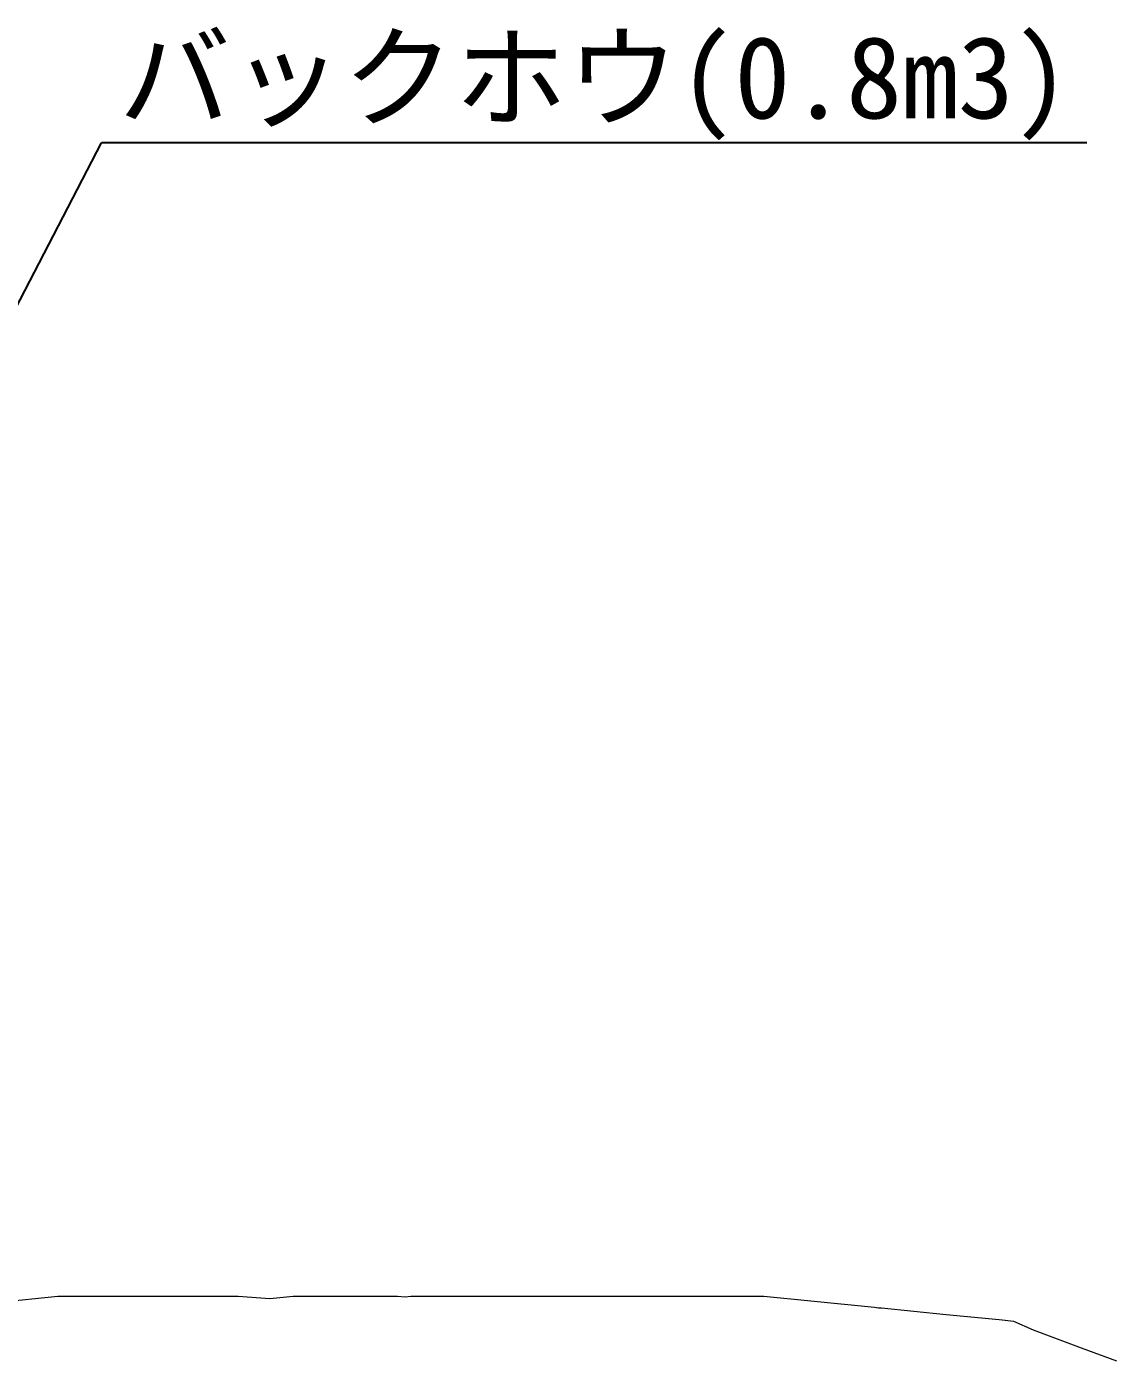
# Model space of a CAD drawing. Header units: millimetres. Extents: x -2078669 to -1085629, y -5987148 to 310365.
# Drawn here: x -1581395 to -1558299, y -377531 to -349074 of the extents above; entities that cross this region are included whole.
import ezdxf
from ezdxf.enums import TextEntityAlignment as Align

# ---------------------------------------------------------------- set-up
doc = ezdxf.new("R2010")
doc.units = ezdxf.units.MM
doc.header["$LTSCALE"] = 500
doc.layers.add('D-BGD', color=7, linetype='Continuous', lineweight=13)
doc.layers.add('D-BYP-STR8', color=5, linetype='Continuous', lineweight=25)
doc.styles.add('MS ゴシック', font='MS Gothic.ttf')
doc.dimstyles.new('DIM-500-F', dxfattribs={"dimscale": 500, "dimtxt": 3.5, "dimasz": 2.5, "dimexe": 0, "dimexo": 2, "dimgap": 0.8, "dimtad": 1, "dimdec": 0, "dimzin": 0, "dimdsep": 46, "dimtxsty": 'MS ゴシック', "dimblk": 'OPEN', "dimcen": 0.1, "dimclrd": 256, "dimclre": 256, "dimclrt": 256, "dimaunit": 1, "dimadec": 4, "dimazin": 0, "dimtfac": 1, "dimtdec": 0, "dimtmove": 2, "dimatfit": 3, "dimldrblk": 'OPEN', "dimfxl": 1, "dimtolj": 1, "dimtzin": 0, "dimlwd": -1, "dimlwe": -1, "dimarcsym": 2})

# ---------------------------------------------------------------- blocks, each defined once
blk = doc.blocks.new('_Open')
at = {"color": 0, "linetype": 'ByBlock', "lineweight": -2}
for p, q in [((-1, 0.167), (0, 0)), ((-1, -0.167), (0, 0)), ((0, 0), (-1, 0))]:
    blk.add_line(p, q, dxfattribs=at)

msp = doc.modelspace()

# ---------------------------------------------------------------- linework, layer by layer
at = {"layer": 'D-BGD', "linetype": 'Continuous', "lineweight": 13, "elevation": 708000}
msp.add_lwpolyline([(-1558156.4, -377530.7), (-1558912.2, -377249), (-1559933.7, -376868.2), (-1560353.9, -376680.6), (-1560664.9, -376649.6), (-1561795.7, -376536.9), (-1563173.4, -376399.6), (-1563237.4, -376399.6), (-1563324, -376384.6), (-1564679.2, -376249.6), (-1565681.9, -376149.6), (-1565960.7, -376149.6), (-1566120.9, -376149.6), (-1566876.2, -376149.6), (-1567562.7, -376149.6), (-1567791.8, -376149.6), (-1568190.4, -376149.6), (-1569004.4, -376149.6), (-1570104.6, -376149.6), (-1570446.2, -376149.6), (-1570538.4, -376149.6), (-1570698.9, -376149.6), (-1571454, -376149.6), (-1571887.9, -376149.6), (-1573207.4, -376149.6), (-1573329.7, -376161.8), (-1573494.9, -376149.6), (-1574771.4, -376149.6), (-1575715.9, -376149.6), (-1576213.2, -376199.2), (-1576885.3, -376149.6), (-1577654.9, -376149.6), (-1578224.4, -376149.6), (-1579096.7, -376149.6), (-1580275.6, -376149.6), (-1580538.4, -376149.6), (-1580732.9, -376149.6), (-1581980.2, -376273.9)], dxfattribs=at)
at = {"layer": 'D-BYP-STR8'}
msp.add_line((-1558800.4, -351553.5, 708000), (-1579800.4, -351553.5, 708000), dxfattribs=at)

# ---------------------------------------------------------------- texts
at = {"layer": 'D-BYP-STR8', "style": 'MS ゴシック'}
msp.add_text('バックホウ(0.8m3)', height=1750, dxfattribs=at).set_placement((-1569300.4, -351553.5, 708000), align=Align.BOTTOM_CENTER)

# ---------------------------------------------------------------- leaders
at = {"layer": 'D-BYP-STR8'}
msp.add_leader([(-1588650, -368610.5, 708000), (-1579800.4, -351553.5, 708000)], dimstyle='DIM-500-F', dxfattribs=at)

doc.saveas('drawing.dxf')
